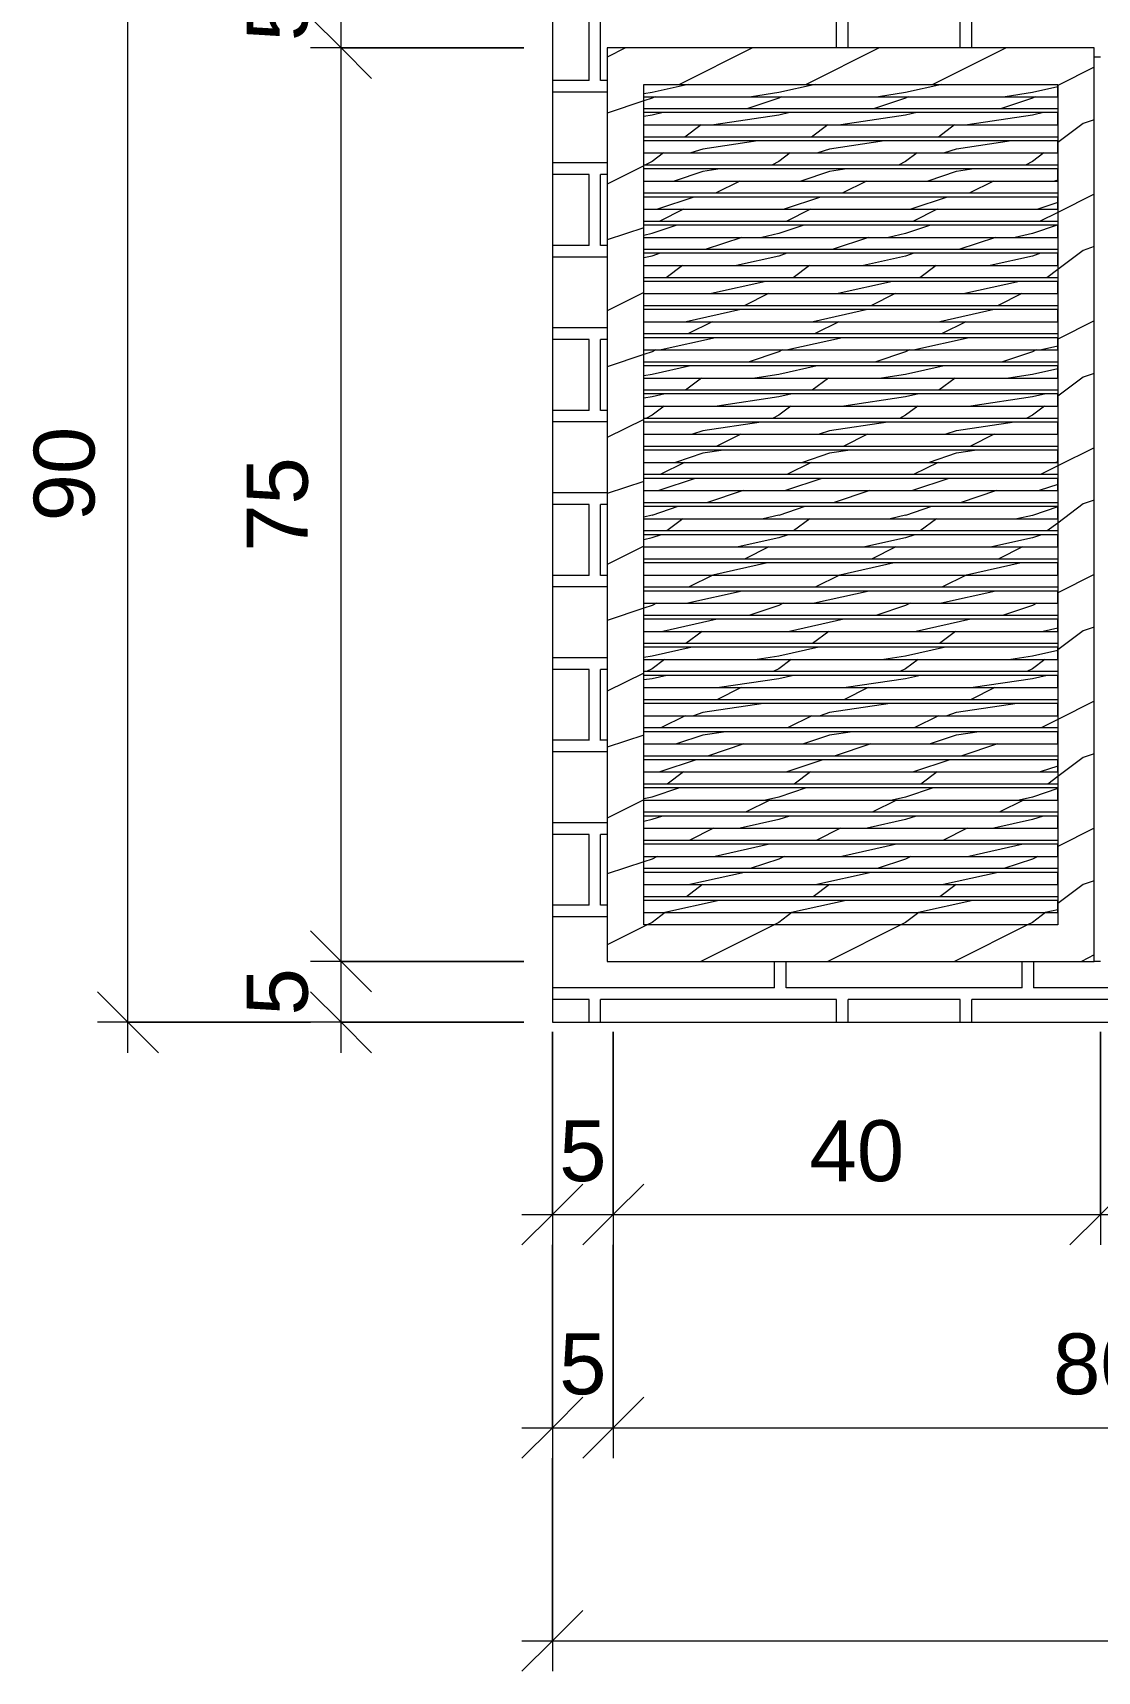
# Model space of a CAD drawing. Header units: millimetres. Extents: x 13463 to 25661, y -8446 to 5210.
# Drawn here: x 13463 to 14337, y -373 to 972 of the extents above; entities that cross this region are included whole.
import ezdxf

# ---------------------------------------------------------------- set-up
doc = ezdxf.new("R2010")
doc.units = ezdxf.units.MM
for name, color, linetype, lineweight in [('A-ANNO-DIMS', 211, 'Continuous', 9), ('A-ANNO-DIMS-25', 211, 'Continuous', 9), ('A-GENM', 13, 'Continuous', 9)]:
    doc.layers.add(name, color=color, linetype=linetype, lineweight=lineweight)
doc.styles.add('@Arial Unicode MS', font='ARIALUNI.TTF', dxfattribs={"height": 50})
doc.dimstyles.new('CRT_-__Metros_-_Linha_de_chamada_3_5_mm', dxfattribs={"dimscale": 304.8, "dimtxt": 50.292243, "dimasz": 0.164042, "dimexe": 0.082021, "dimexo": 0.0625, "dimgap": 0.04101, "dimtad": 1, "dimdec": 0, "dimlfac": 0.1, "dimdsep": 46, "dimtxsty": '@Arial Unicode MS', "dimblk1": 'OBLIQUE', "dimblk2": 'OBLIQUE', "dimsah": 1, "dimcen": 0.09, "dimdle": 0.082021, "dimazin": 0, "dimtfac": 1, "dimtdec": 4, "dimtix": 1, "dimtmove": 0, "dimatfit": 3, "dimfxl": 0.492126, "dimfxlon": 1, "dimtvp": 1, "dimtolj": 1, "dimtzin": 0, "dimarcsym": 2})
doc.dimstyles.new('CRT_-__Metros_-_Linha_de_chamada_3_5_mm_1', dxfattribs={"dimscale": 304.8, "dimtxt": 50.292243, "dimasz": 0.164042, "dimexe": 0.082021, "dimexo": 0.0625, "dimgap": 0.04101, "dimtad": 1, "dimlfac": 0.001, "dimrnd": 0.01, "dimzin": 0, "dimdsep": 46, "dimtxsty": '@Arial Unicode MS', "dimblk1": 'OBLIQUE', "dimblk2": 'OBLIQUE', "dimsah": 1, "dimcen": 0.09, "dimdle": 0.082021, "dimazin": 0, "dimtfac": 1, "dimtdec": 4, "dimtix": 1, "dimtmove": 0, "dimatfit": 3, "dimfxl": 0.492126, "dimfxlon": 1, "dimtvp": 1, "dimtolj": 1, "dimtzin": 0, "dimarcsym": 2})
pattern_1 = [(216.87, (13388.3, -247.58), (312.37463, 208.25056), [52.063, -468.563]), (206.565, (13450.776, -278.82), (-104.1248, -104.1246), [116.415, -116.415]), (198.435, (13450.776, -330.88), (-208.25044, -104.12513), [65.855, -263.418])]

# ---------------------------------------------------------------- blocks, each defined once
blk = doc.blocks.new('CRT_MGN_COZ_Fogão a lenha completo - CRT_MGN_COZ_Fogão a lenha completo-5005769-VISTA FRONTAL BANCADA CHURRASQUEIRA')
at = {"layer": 'A-GENM'}
h = blk.add_hatch(dxfattribs=at)
h.set_pattern_fill('FP_64', color=256, style=0, pattern_type=2)
h.set_pattern_definition([(180, (15189.65, 594.52), (-3e-14, 270.937), [193.675, -9.525]), (180, (15189.65, 652.73), (3e-14, 270.937), [193.675, -9.525]), (90, (15189.65, 594.52), (203.2, -1e-14), [58.21, -212.728]), (90, (14995.98, 594.52), (203.2, -1e-14), [58.21, -212.728]), (180, (15037.25, 662.26), (3e-14, 270.937), [193.675, -9.525, 92.075, -9.525]), (180, (15037.25, 720.47), (3e-14, 270.937), [193.675, -9.525, 92.075, -9.525]), (90, (15037.25, 662.26), (304.8, -2e-14), [58.21, -212.73]), (90, (14843.58, 662.26), (304.8, -2e-14), [58.21, -212.73]), (90, (14834.05, 662.26), (304.8, -2e-14), [58.21, -212.73]), (90, (14741.98, 662.26), (304.8, -2e-14), [58.21, -212.728]), (180, (15088.05, 730), (3e-14, 270.937), [193.675, -9.525]), (180, (15088.05, 788.2), (3e-14, 270.937), [193.675, -9.525]), (90, (15088.05, 730), (203.2, -1e-14), [58.21, -212.728]), (90, (14894.38, 730), (203.2, -1e-14), [58.21, -212.728]), (180, (15037.25, 797.73), (-3e-14, 270.937), [193.675, -9.525, 92.075, -9.525]), (180, (15037.25, 855.94), (3e-14, 270.937), [193.675, -9.525, 92.075, -9.525]), (90, (15037.25, 797.73), (304.8, -2e-14), [58.21, -212.73]), (90, (14843.58, 797.73), (304.8, -2e-14), [58.21, -212.73]), (90, (14834.05, 797.73), (304.8, -2e-14), [58.21, -212.73]), (90, (14741.98, 797.73), (304.8, -2e-14), [58.21, -212.728])])
h.paths.add_polyline_path([(16489.7, 160), (16489.7, 1010), (13889.7, 1010), (13889.7, 160), (15835.8, 160)])
h.paths.add_polyline_path([(13939.7, 210), (13934.7, 210), (13934.7, 960), (14334.7, 960), (14334.7, 952.7), (14339.7, 952.7), (14339.7, 960), (14739.7, 960), (14739.7, 210), (13964.7, 210)])
h.paths.add_polyline_path([(15189.7, 210), (14784.7, 210), (14784.7, 960), (15184.7, 960), (15184.7, 952.7), (15189.7, 952.7), (15189.7, 960), (15589.7, 960), (15589.7, 210), (15219.7, 210)])
h.paths.add_polyline_path([(15664.7, 210), (15634.7, 210), (15634.7, 960), (16034.7, 960), (16034.7, 952.7), (16039.7, 952.7), (16039.7, 960), (16439.7, 960), (16439.7, 210), (15835.8, 210)])
h = blk.add_hatch(dxfattribs=at)
h.set_pattern_fill('FP_2', color=256, style=0, pattern_type=2)
h.set_pattern_definition(pattern_1)
h.paths.add_polyline_path([(14334.7, 210), (14334.7, 960), (13934.7, 960), (13934.7, 210)])
h.paths.add_polyline_path([(14162.4, 240), (13964.7, 240), (13964.7, 930), (14304.7, 930), (14304.7, 240)])
h = blk.add_hatch(dxfattribs=at)
h.set_pattern_fill('FP_30', color=256, style=0, pattern_type=2)
h.set_pattern_definition([(198.542, (13388.301, 122.267), (312.37499, 93.1326), [43.93, -395.373]), (192.604, (13450.776, 108.297), (-104.12515, -46.56545), [106.696, -106.696]), (188.479, (13450.776, 85.014), (-208.25005, -46.5668), [63.165, -252.661])])
h.paths.add_polyline_path([(14304.7, 920), (14304.7, 930), (13964.7, 930), (13964.7, 920), (14294.7, 920)])
h = blk.add_hatch(dxfattribs=at)
h.set_pattern_fill('FP_2', color=256, style=0, pattern_type=2)
h.set_pattern_definition(pattern_1)
h.paths.add_polyline_path([(14304.7, 910), (14304.7, 920), (13964.7, 920), (13964.7, 910), (14162.4, 910)])
h = blk.add_hatch(dxfattribs=at)
h.set_pattern_fill('FP_1', color=256, style=0, pattern_type=2)
h.set_pattern_definition([(198.542, (13388.301, 103.784), (312.37499, 93.1326), [43.93, -395.373]), (192.604, (13450.776, 89.814), (-104.12515, -46.56545), [106.696, -106.696]), (188.479, (13450.776, 66.531), (-208.25005, -46.5668), [63.165, -252.661])])
h.paths.add_polyline_path([(14162.4, 896.9), (14304.7, 896.9), (14304.7, 906.9), (13964.7, 906.9), (13964.7, 896.9), (13997.8, 896.9)])
h = blk.add_hatch(dxfattribs=at)
h.set_pattern_fill('FP_2', color=256, style=0, pattern_type=2)
h.set_pattern_definition(pattern_1)
h.paths.add_polyline_path([(14304.7, 886.9), (14304.7, 896.9), (13964.7, 896.9), (13964.7, 886.9), (14162.4, 886.9)])
h = blk.add_hatch(dxfattribs=at)
h.set_pattern_fill('FP_3', color=256, style=0, pattern_type=2)
h.set_pattern_definition([(198.542, (13388.301, 85.301), (312.37499, 93.1326), [43.93, -395.373]), (192.604, (13450.776, 71.33), (-104.12515, -46.56545), [106.696, -106.696]), (188.479, (13450.776, 48.048), (-208.25005, -46.5668), [63.165, -252.661])])
h.paths.add_polyline_path([(14162.4, 873.8), (14304.7, 873.8), (14304.7, 883.8), (13964.7, 883.8), (13964.7, 873.8), (14020.9, 873.8)])
h = blk.add_hatch(dxfattribs=at)
h.set_pattern_fill('FP_2', color=256, style=0, pattern_type=2)
h.set_pattern_definition(pattern_1)
h.paths.add_polyline_path([(14304.7, 863.8), (14304.7, 873.8), (13964.7, 873.8), (13964.7, 863.8), (14162.4, 863.8)])
h = blk.add_hatch(dxfattribs=at)
h.set_pattern_fill('FP_4', color=256, style=0, pattern_type=2)
h.set_pattern_definition([(198.542, (13388.301, 66.818), (312.37499, 93.1326), [43.93, -395.373]), (192.604, (13450.776, 52.848), (-104.12515, -46.56545), [106.696, -106.696]), (188.479, (13450.776, 29.565), (-208.25005, -46.5668), [63.165, -252.661])])
h.paths.add_polyline_path([(14162.4, 850.7), (14304.7, 850.7), (14304.7, 860.7), (13964.7, 860.7), (13964.7, 850.7), (14044, 850.7)])
h = blk.add_hatch(dxfattribs=at)
h.set_pattern_fill('FP_2', color=256, style=0, pattern_type=2)
h.set_pattern_definition(pattern_1)
h.paths.add_polyline_path([(14304.7, 840.7), (14304.7, 850.7), (13964.7, 850.7), (13964.7, 840.7), (14162.4, 840.7)])
h = blk.add_hatch(dxfattribs=at)
h.set_pattern_fill('FP_5', color=256, style=0, pattern_type=2)
h.set_pattern_definition([(198.542, (13388.301, 48.336), (312.37499, 93.1326), [43.93, -395.373]), (192.604, (13450.776, 34.366), (-104.12515, -46.56545), [106.696, -106.696]), (188.479, (13450.776, 11.083), (-208.25005, -46.5668), [63.165, -252.661])])
h.paths.add_polyline_path([(14162.4, 827.6), (14304.7, 827.6), (14304.7, 837.6), (13964.7, 837.6), (13964.7, 827.6), (14067.1, 827.6)])
h = blk.add_hatch(dxfattribs=at)
h.set_pattern_fill('FP_2', color=256, style=0, pattern_type=2)
h.set_pattern_definition(pattern_1)
h.paths.add_polyline_path([(14304.7, 817.6), (14304.7, 827.6), (13964.7, 827.6), (13964.7, 817.6), (14162.4, 817.6)])
h = blk.add_hatch(dxfattribs=at)
h.set_pattern_fill('FP_6', color=256, style=0, pattern_type=2)
h.set_pattern_definition([(198.542, (13388.301, 29.853), (312.37499, 93.1326), [43.93, -395.373]), (192.604, (13450.776, 15.883), (-104.12515, -46.56545), [106.696, -106.696]), (188.479, (13450.776, -7.4), (-208.25005, -46.5668), [63.165, -252.661])])
h.paths.add_polyline_path([(14162.4, 804.5), (14304.7, 804.5), (14304.7, 814.5), (13964.7, 814.5), (13964.7, 804.5), (14090.2, 804.5)])
h = blk.add_hatch(dxfattribs=at)
h.set_pattern_fill('FP_2', color=256, style=0, pattern_type=2)
h.set_pattern_definition(pattern_1)
h.paths.add_polyline_path([(14304.7, 794.5), (14304.7, 804.5), (13964.7, 804.5), (13964.7, 794.5), (14162.4, 794.5)])
h = blk.add_hatch(dxfattribs=at)
h.set_pattern_fill('FP_7', color=256, style=0, pattern_type=2)
h.set_pattern_definition([(198.542, (13388.301, 11.37), (312.37499, 93.1326), [43.93, -395.373]), (192.604, (13450.776, -2.6), (-104.12515, -46.56545), [106.696, -106.696]), (188.479, (13450.776, -25.883), (-208.25005, -46.5668), [63.165, -252.661])])
h.paths.add_polyline_path([(14113.3, 781.4), (14304.7, 781.4), (14304.7, 791.4), (13964.7, 791.4), (13964.7, 781.4)])
h = blk.add_hatch(dxfattribs=at)
h.set_pattern_fill('FP_2', color=256, style=0, pattern_type=2)
h.set_pattern_definition(pattern_1)
h.paths.add_polyline_path([(14304.7, 771.4), (14304.7, 781.4), (13964.7, 781.4), (13964.7, 771.4), (14162.4, 771.4)])
h = blk.add_hatch(dxfattribs=at)
h.set_pattern_fill('FP_8', color=256, style=0, pattern_type=2)
h.set_pattern_definition([(198.542, (13388.301, -7.113), (312.37499, 93.1326), [43.93, -395.373]), (192.604, (13450.776, -21.083), (-104.12515, -46.56545), [106.696, -106.696]), (188.479, (13450.776, -44.366), (-208.25005, -46.5668), [63.165, -252.661])])
h.paths.add_polyline_path([(14304.7, 758.3), (14304.7, 768.3), (13964.7, 768.3), (13964.7, 758.3), (14162.4, 758.3)])
h = blk.add_hatch(dxfattribs=at)
h.set_pattern_fill('FP_2', color=256, style=0, pattern_type=2)
h.set_pattern_definition(pattern_1)
h.paths.add_polyline_path([(14304.7, 748.3), (14304.7, 758.3), (13964.7, 758.3), (13964.7, 748.3), (14162.4, 748.3)])
h = blk.add_hatch(dxfattribs=at)
h.set_pattern_fill('FP_9', color=256, style=0, pattern_type=2)
h.set_pattern_definition([(198.542, (13388.301, -25.595), (312.37499, 93.1326), [43.93, -395.373]), (192.604, (13450.776, -39.565), (-104.12515, -46.56545), [106.696, -106.696]), (188.479, (13450.776, -62.848), (-208.25005, -46.5668), [63.165, -252.661])])
h.paths.add_polyline_path([(14304.7, 735.2), (14304.7, 745.2), (13964.7, 745.2), (13964.7, 735.2), (14162.4, 735.2)])
h = blk.add_hatch(dxfattribs=at)
h.set_pattern_fill('FP_2', color=256, style=0, pattern_type=2)
h.set_pattern_definition(pattern_1)
h.paths.add_polyline_path([(14304.7, 725.2), (14304.7, 735.2), (13964.7, 735.2), (13964.7, 725.2), (14162.4, 725.2)])
h = blk.add_hatch(dxfattribs=at)
h.set_pattern_fill('FP_10', color=256, style=0, pattern_type=2)
h.set_pattern_definition([(198.542, (13388.301, -44.078), (312.37499, 93.1326), [43.93, -395.373]), (192.604, (13450.776, -58.048), (-104.12515, -46.56545), [106.696, -106.696]), (188.479, (13450.776, -81.331), (-208.25005, -46.5668), [63.165, -252.661])])
h.paths.add_polyline_path([(14304.7, 712.1), (14304.7, 722.1), (13964.7, 722.1), (13964.7, 712.1), (14162.4, 712.1)])
h = blk.add_hatch(dxfattribs=at)
h.set_pattern_fill('FP_2', color=256, style=0, pattern_type=2)
h.set_pattern_definition(pattern_1)
h.paths.add_polyline_path([(14304.7, 702.1), (14304.7, 712.1), (13964.7, 712.1), (13964.7, 702.1), (14162.4, 702.1)])
h = blk.add_hatch(dxfattribs=at)
h.set_pattern_fill('FP_11', color=256, style=0, pattern_type=2)
h.set_pattern_definition([(198.542, (13388.301, -62.561), (312.37499, 93.1326), [43.93, -395.373]), (192.604, (13450.776, -76.53), (-104.12515, -46.56545), [106.696, -106.696]), (188.479, (13450.776, -99.814), (-208.25005, -46.5668), [63.165, -252.661])])
h.paths.add_polyline_path([(14304.7, 689), (14304.7, 699), (13964.7, 699), (13964.7, 689), (14162.4, 689)])
h = blk.add_hatch(dxfattribs=at)
h.set_pattern_fill('FP_2', color=256, style=0, pattern_type=2)
h.set_pattern_definition(pattern_1)
h.paths.add_polyline_path([(14304.7, 679), (14304.7, 689), (13964.7, 689), (13964.7, 679), (14162.4, 679)])
h = blk.add_hatch(dxfattribs=at)
h.set_pattern_fill('FP_12', color=256, style=0, pattern_type=2)
h.set_pattern_definition([(198.542, (13388.301, -81.044), (312.37499, 93.1326), [43.93, -395.373]), (192.604, (13450.776, -95.014), (-104.12515, -46.56545), [106.696, -106.696]), (188.479, (13450.776, -118.297), (-208.25005, -46.5668), [63.165, -252.661])])
h.paths.add_polyline_path([(14304.7, 665.9), (14304.7, 675.9), (13964.7, 675.9), (13964.7, 665.9), (14162.4, 665.9)])
h = blk.add_hatch(dxfattribs=at)
h.set_pattern_fill('FP_2', color=256, style=0, pattern_type=2)
h.set_pattern_definition(pattern_1)
h.paths.add_polyline_path([(14304.7, 655.9), (14304.7, 665.9), (13964.7, 665.9), (13964.7, 655.9), (14162.4, 655.9)])
h = blk.add_hatch(dxfattribs=at)
h.set_pattern_fill('FP_13', color=256, style=0, pattern_type=2)
h.set_pattern_definition([(198.542, (13388.301, -99.527), (312.37499, 93.1326), [43.93, -395.373]), (192.604, (13450.776, -113.496), (-104.12515, -46.56545), [106.696, -106.696]), (188.479, (13450.776, -136.779), (-208.25005, -46.5668), [63.165, -252.661])])
h.paths.add_polyline_path([(14304.7, 642.8), (14304.7, 652.8), (13964.7, 652.8), (13964.7, 642.8), (14162.4, 642.8)])
h = blk.add_hatch(dxfattribs=at)
h.set_pattern_fill('FP_2', color=256, style=0, pattern_type=2)
h.set_pattern_definition(pattern_1)
h.paths.add_polyline_path([(14304.7, 632.8), (14304.7, 642.8), (13964.7, 642.8), (13964.7, 632.8), (14162.4, 632.8)])
h = blk.add_hatch(dxfattribs=at)
h.set_pattern_fill('FP_14', color=256, style=0, pattern_type=2)
h.set_pattern_definition([(198.542, (13388.301, -118.009), (312.37499, 93.1326), [43.93, -395.373]), (192.604, (13450.776, -131.98), (-104.12515, -46.56545), [106.696, -106.696]), (188.479, (13450.776, -155.262), (-208.25005, -46.5668), [63.165, -252.661])])
h.paths.add_polyline_path([(14304.7, 619.7), (14304.7, 629.7), (13964.7, 629.7), (13964.7, 619.7), (14162.4, 619.7)])
h = blk.add_hatch(dxfattribs=at)
h.set_pattern_fill('FP_2', color=256, style=0, pattern_type=2)
h.set_pattern_definition(pattern_1)
h.paths.add_polyline_path([(14304.7, 609.7), (14304.7, 619.7), (13964.7, 619.7), (13964.7, 609.7), (14162.4, 609.7)])
h = blk.add_hatch(dxfattribs=at)
h.set_pattern_fill('FP_15', color=256, style=0, pattern_type=2)
h.set_pattern_definition([(198.542, (13388.301, -136.492), (312.37499, 93.1326), [43.93, -395.373]), (192.604, (13450.776, -150.462), (-104.12515, -46.56545), [106.696, -106.696]), (188.479, (13450.776, -173.745), (-208.25005, -46.5668), [63.165, -252.661])])
h.paths.add_polyline_path([(14304.7, 596.6), (14304.7, 606.6), (13964.7, 606.6), (13964.7, 596.6), (14162.4, 596.6)])
h = blk.add_hatch(dxfattribs=at)
h.set_pattern_fill('FP_2', color=256, style=0, pattern_type=2)
h.set_pattern_definition(pattern_1)
h.paths.add_polyline_path([(14304.7, 586.6), (14304.7, 596.6), (13964.7, 596.6), (13964.7, 586.6), (14162.4, 586.6)])
h = blk.add_hatch(dxfattribs=at)
h.set_pattern_fill('FP_16', color=256, style=0, pattern_type=2)
h.set_pattern_definition([(198.542, (13388.301, -154.975), (312.37499, 93.1326), [43.93, -395.373]), (192.604, (13450.776, -168.945), (-104.12515, -46.56545), [106.696, -106.696]), (188.479, (13450.776, -192.228), (-208.25005, -46.5668), [63.165, -252.661])])
h.paths.add_polyline_path([(14304.7, 573.4), (14304.7, 583.4), (13964.7, 583.4), (13964.7, 573.4), (14162.4, 573.4)])
h = blk.add_hatch(dxfattribs=at)
h.set_pattern_fill('FP_2', color=256, style=0, pattern_type=2)
h.set_pattern_definition(pattern_1)
h.paths.add_polyline_path([(14304.7, 563.4), (14304.7, 573.4), (13964.7, 573.4), (13964.7, 563.4), (14162.4, 563.4)])
h = blk.add_hatch(dxfattribs=at)
h.set_pattern_fill('FP_17', color=256, style=0, pattern_type=2)
h.set_pattern_definition([(198.542, (13388.301, -173.458), (312.37499, 93.1326), [43.93, -395.373]), (192.604, (13450.776, -187.427), (-104.12515, -46.56545), [106.696, -106.696]), (188.479, (13450.776, -210.71), (-208.25005, -46.5668), [63.165, -252.661])])
h.paths.add_polyline_path([(14304.7, 550.3), (14304.7, 560.3), (13964.7, 560.3), (13964.7, 550.3), (14162.4, 550.3)])
h = blk.add_hatch(dxfattribs=at)
h.set_pattern_fill('FP_2', color=256, style=0, pattern_type=2)
h.set_pattern_definition(pattern_1)
h.paths.add_polyline_path([(14304.7, 540.3), (14304.7, 550.3), (13964.7, 550.3), (13964.7, 540.3), (14162.4, 540.3)])
h = blk.add_hatch(dxfattribs=at)
h.set_pattern_fill('FP_18', color=256, style=0, pattern_type=2)
h.set_pattern_definition([(198.542, (13388.301, -191.94), (312.37499, 93.1326), [43.93, -395.373]), (192.604, (13450.776, -205.91), (-104.12515, -46.56545), [106.696, -106.696]), (188.479, (13450.776, -229.193), (-208.25005, -46.5668), [63.165, -252.661])])
h.paths.add_polyline_path([(14304.7, 527.2), (14304.7, 537.2), (13964.7, 537.2), (13964.7, 527.2), (14162.4, 527.2)])
h = blk.add_hatch(dxfattribs=at)
h.set_pattern_fill('FP_2', color=256, style=0, pattern_type=2)
h.set_pattern_definition(pattern_1)
h.paths.add_polyline_path([(14304.7, 517.2), (14304.7, 527.2), (13964.7, 527.2), (13964.7, 517.2), (14162.4, 517.2)])
h = blk.add_hatch(dxfattribs=at)
h.set_pattern_fill('FP_19', color=256, style=0, pattern_type=2)
h.set_pattern_definition([(198.542, (13388.301, -210.423), (312.37499, 93.1326), [43.93, -395.373]), (192.604, (13450.776, -224.393), (-104.12515, -46.56545), [106.696, -106.696]), (188.479, (13450.776, -247.676), (-208.25005, -46.5668), [63.165, -252.661])])
h.paths.add_polyline_path([(14304.7, 504.1), (14304.7, 514.1), (13964.7, 514.1), (13964.7, 504.1), (14162.4, 504.1)])
h = blk.add_hatch(dxfattribs=at)
h.set_pattern_fill('FP_2', color=256, style=0, pattern_type=2)
h.set_pattern_definition(pattern_1)
h.paths.add_polyline_path([(14304.7, 494.1), (14304.7, 504.1), (13964.7, 504.1), (13964.7, 494.1), (14162.4, 494.1)])
h = blk.add_hatch(dxfattribs=at)
h.set_pattern_fill('FP_20', color=256, style=0, pattern_type=2)
h.set_pattern_definition([(198.542, (13388.301, -228.906), (312.37499, 93.1326), [43.93, -395.373]), (192.604, (13450.776, -242.876), (-104.12515, -46.56545), [106.696, -106.696]), (188.479, (13450.776, -266.159), (-208.25005, -46.5668), [63.165, -252.661])])
h.paths.add_polyline_path([(14304.7, 481), (14304.7, 491), (13964.7, 491), (13964.7, 481), (14162.4, 481)])
h = blk.add_hatch(dxfattribs=at)
h.set_pattern_fill('FP_2', color=256, style=0, pattern_type=2)
h.set_pattern_definition(pattern_1)
h.paths.add_polyline_path([(14162.4, 471), (14304.7, 471), (14304.7, 481), (13964.7, 481), (13964.7, 471)])
h = blk.add_hatch(dxfattribs=at)
h.set_pattern_fill('FP_21', color=256, style=0, pattern_type=2)
h.set_pattern_definition([(198.542, (13388.301, -247.389), (312.37499, 93.1326), [43.93, -395.373]), (192.604, (13450.776, -261.358), (-104.12515, -46.56545), [106.696, -106.696]), (188.479, (13450.776, -284.641), (-208.25005, -46.5668), [63.165, -252.661])])
h.paths.add_polyline_path([(14304.7, 457.9), (14304.7, 467.9), (13964.7, 467.9), (13964.7, 457.9), (14162.4, 457.9)])
h = blk.add_hatch(dxfattribs=at)
h.set_pattern_fill('FP_2', color=256, style=0, pattern_type=2)
h.set_pattern_definition(pattern_1)
h.paths.add_polyline_path([(14304.7, 447.9), (14304.7, 457.9), (13964.7, 457.9), (13964.7, 447.9), (14162.4, 447.9)])
h = blk.add_hatch(dxfattribs=at)
h.set_pattern_fill('FP_22', color=256, style=0, pattern_type=2)
h.set_pattern_definition([(198.542, (13388.301, -265.871), (312.37499, 93.1326), [43.93, -395.373]), (192.604, (13450.776, -279.84), (-104.12515, -46.56545), [106.696, -106.696]), (188.479, (13450.776, -303.124), (-208.25005, -46.5668), [63.165, -252.661])])
h.paths.add_polyline_path([(14304.7, 434.8), (14304.7, 444.8), (13964.7, 444.8), (13964.7, 434.8), (14162.4, 434.8)])
h = blk.add_hatch(dxfattribs=at)
h.set_pattern_fill('FP_2', color=256, style=0, pattern_type=2)
h.set_pattern_definition(pattern_1)
h.paths.add_polyline_path([(14304.7, 424.8), (14304.7, 434.8), (13964.7, 434.8), (13964.7, 424.8), (14162.4, 424.8)])
h = blk.add_hatch(dxfattribs=at)
h.set_pattern_fill('FP_23', color=256, style=0, pattern_type=2)
h.set_pattern_definition([(198.542, (13388.301, -284.354), (312.37499, 93.1326), [43.93, -395.373]), (192.604, (13450.776, -298.324), (-104.12515, -46.56545), [106.696, -106.696]), (188.479, (13450.776, -321.607), (-208.25005, -46.5668), [63.165, -252.661])])
h.paths.add_polyline_path([(14304.7, 411.7), (14304.7, 421.7), (13964.7, 421.7), (13964.7, 411.7), (14162.4, 411.7)])
h = blk.add_hatch(dxfattribs=at)
h.set_pattern_fill('FP_2', color=256, style=0, pattern_type=2)
h.set_pattern_definition(pattern_1)
h.paths.add_polyline_path([(14304.7, 401.7), (14304.7, 411.7), (13964.7, 411.7), (13964.7, 401.7), (14162.4, 401.7)])
h = blk.add_hatch(dxfattribs=at)
h.set_pattern_fill('FP_24', color=256, style=0, pattern_type=2)
h.set_pattern_definition([(198.542, (13388.301, -302.837), (312.37499, 93.1326), [43.93, -395.373]), (192.604, (13450.776, -316.807), (-104.12515, -46.56545), [106.696, -106.696]), (188.479, (13450.776, -340.09), (-208.25005, -46.5668), [63.165, -252.661])])
h.paths.add_polyline_path([(14304.7, 388.6), (14304.7, 398.6), (13964.7, 398.6), (13964.7, 388.6), (14162.4, 388.6)])
h = blk.add_hatch(dxfattribs=at)
h.set_pattern_fill('FP_2', color=256, style=0, pattern_type=2)
h.set_pattern_definition(pattern_1)
h.paths.add_polyline_path([(14304.7, 378.6), (14304.7, 388.6), (13964.7, 388.6), (13964.7, 378.6), (14162.4, 378.6)])
h = blk.add_hatch(dxfattribs=at)
h.set_pattern_fill('FP_25', color=256, style=0, pattern_type=2)
h.set_pattern_definition([(198.542, (13388.301, -321.32), (312.37499, 93.1326), [43.93, -395.373]), (192.604, (13450.776, -335.29), (-104.12515, -46.56545), [106.696, -106.696]), (188.479, (13450.776, -358.573), (-208.25005, -46.5668), [63.165, -252.661])])
h.paths.add_polyline_path([(14162.4, 365.5), (14304.7, 365.5), (14304.7, 375.5), (13964.7, 375.5), (13964.7, 365.5), (14090.2, 365.5)])
h = blk.add_hatch(dxfattribs=at)
h.set_pattern_fill('FP_2', color=256, style=0, pattern_type=2)
h.set_pattern_definition(pattern_1)
h.paths.add_polyline_path([(14304.7, 355.5), (14304.7, 365.5), (13964.7, 365.5), (13964.7, 355.5), (14162.4, 355.5)])
h = blk.add_hatch(dxfattribs=at)
h.set_pattern_fill('FP_26', color=256, style=0, pattern_type=2)
h.set_pattern_definition([(198.542, (13388.301, -339.802), (312.37499, 93.1326), [43.93, -395.373]), (192.604, (13450.776, -353.772), (-104.12515, -46.56545), [106.696, -106.696]), (188.479, (13450.776, -377.055), (-208.25005, -46.5668), [63.165, -252.661])])
h.paths.add_polyline_path([(14162.4, 342.4), (14304.7, 342.4), (14304.7, 352.4), (13964.7, 352.4), (13964.7, 342.4), (14067.1, 342.4)])
h = blk.add_hatch(dxfattribs=at)
h.set_pattern_fill('FP_2', color=256, style=0, pattern_type=2)
h.set_pattern_definition(pattern_1)
h.paths.add_polyline_path([(14304.7, 332.4), (14304.7, 342.4), (13964.7, 342.4), (13964.7, 332.4), (14162.4, 332.4)])
h = blk.add_hatch(dxfattribs=at)
h.set_pattern_fill('FP_27', color=256, style=0, pattern_type=2)
h.set_pattern_definition([(198.542, (13388.301, -358.285), (312.37499, 93.1326), [43.93, -395.373]), (192.604, (13450.776, -372.255), (-104.12515, -46.56545), [106.696, -106.696]), (188.479, (13450.776, -395.538), (-208.25005, -46.5668), [63.165, -252.661])])
h.paths.add_polyline_path([(14162.4, 319.3), (14304.7, 319.3), (14304.7, 329.3), (13964.7, 329.3), (13964.7, 319.3), (14044, 319.3)])
h = blk.add_hatch(dxfattribs=at)
h.set_pattern_fill('FP_2', color=256, style=0, pattern_type=2)
h.set_pattern_definition(pattern_1)
h.paths.add_polyline_path([(14304.7, 309.3), (14304.7, 319.3), (13964.7, 319.3), (13964.7, 309.3), (14162.4, 309.3)])
h = blk.add_hatch(dxfattribs=at)
h.set_pattern_fill('FP_28', color=256, style=0, pattern_type=2)
h.set_pattern_definition([(198.542, (13388.301, -376.768), (312.37499, 93.1326), [43.93, -395.373]), (192.604, (13450.776, -390.738), (-104.12515, -46.56545), [106.696, -106.696]), (188.479, (13450.776, -414.021), (-208.25005, -46.5668), [63.165, -252.661])])
h.paths.add_polyline_path([(14162.4, 296.2), (14304.7, 296.2), (14304.7, 306.2), (13964.7, 306.2), (13964.7, 296.2), (14020.9, 296.2)])
h = blk.add_hatch(dxfattribs=at)
h.set_pattern_fill('FP_2', color=256, style=0, pattern_type=2)
h.set_pattern_definition(pattern_1)
h.paths.add_polyline_path([(14304.7, 286.2), (14304.7, 296.2), (13964.7, 296.2), (13964.7, 286.2), (14162.4, 286.2)])
h = blk.add_hatch(dxfattribs=at)
h.set_pattern_fill('FP_29', color=256, style=0, pattern_type=2)
h.set_pattern_definition([(198.542, (13388.301, -395.251), (312.37499, 93.1326), [43.93, -395.373]), (192.604, (13450.776, -409.22), (-104.12515, -46.56545), [106.696, -106.696]), (188.479, (13450.776, -432.504), (-208.25005, -46.5668), [63.165, -252.661])])
h.paths.add_polyline_path([(14162.4, 273.1), (14304.7, 273.1), (14304.7, 283.1), (13964.7, 283.1), (13964.7, 273.1), (13997.8, 273.1)])
h = blk.add_hatch(dxfattribs=at)
h.set_pattern_fill('FP_2', color=256, style=0, pattern_type=2)
h.set_pattern_definition(pattern_1)
h.paths.add_polyline_path([(14304.7, 263.1), (14304.7, 273.1), (13964.7, 273.1), (13964.7, 263.1), (14162.4, 263.1)])
h = blk.add_hatch(dxfattribs=at)
h.set_pattern_fill('FP_31', color=256, style=0, pattern_type=2)
h.set_pattern_definition([(198.542, (13388.301, -413.733), (312.37499, 93.1326), [43.93, -395.373]), (192.604, (13450.776, -427.703), (-104.12515, -46.56545), [106.696, -106.696]), (188.479, (13450.776, -450.986), (-208.25005, -46.5668), [63.165, -252.661])])
h.paths.add_polyline_path([(14162.4, 250), (14304.7, 250), (14304.7, 260), (13964.7, 260), (13964.7, 250), (13974.7, 250)])
h = blk.add_hatch(dxfattribs=at)
h.set_pattern_fill('FP_2', color=256, style=0, pattern_type=2)
h.set_pattern_definition(pattern_1)
h.paths.add_polyline_path([(14304.7, 240), (14304.7, 250), (13964.7, 250), (13964.7, 240), (14162.4, 240)])
for p, q in [((13889.7, 1010), (13889.7, 160)), ((13934.7, 960), (13934.7, 210)), ((14334.7, 960), (13934.7, 960)), ((14334.7, 210), (14334.7, 960)), ((14334.7, 952.7), (14339.7, 952.7)), ((13964.7, 240), (13964.7, 930)), ((13964.7, 930), (14304.7, 930)), ((14304.7, 920), (14304.7, 930)), ((14304.7, 930), (14304.7, 240)), ((13964.7, 910), (13964.7, 920)), ((13964.7, 920), (14304.7, 920)), ((14304.7, 920), (14304.7, 910)), ((14304.7, 910), (13964.7, 910)), ((14304.7, 906.9), (13964.7, 906.9)), ((14304.7, 896.9), (14304.7, 906.9)), ((13964.7, 886.9), (13964.7, 896.9)), ((13964.7, 896.9), (14304.7, 896.9)), ((14304.7, 896.9), (14304.7, 886.9)), ((14304.7, 886.9), (13964.7, 886.9)), ((14304.7, 883.8), (13964.7, 883.8)), ((14304.7, 873.8), (14304.7, 883.8)), ((13964.7, 863.8), (13964.7, 873.8)), ((13964.7, 873.8), (14304.7, 873.8)), ((14304.7, 863.8), (13964.7, 863.8)), ((14304.7, 873.8), (14304.7, 863.8)), ((14304.7, 860.7), (13964.7, 860.7)), ((13964.7, 840.7), (13964.7, 850.7)), ((13964.7, 850.7), (14304.7, 850.7)), ((14304.7, 850.7), (14304.7, 860.7)), ((14304.7, 850.7), (14304.7, 840.7)), ((14304.7, 840.7), (13964.7, 840.7)), ((14304.7, 837.6), (13964.7, 837.6)), ((14304.7, 827.6), (14304.7, 837.6)), ((13964.7, 817.6), (13964.7, 827.6)), ((13964.7, 827.6), (14304.7, 827.6)), ((14304.7, 827.6), (14304.7, 817.6)), ((14304.7, 817.6), (13964.7, 817.6)), ((14304.7, 814.5), (13964.7, 814.5)), ((14304.7, 804.5), (14304.7, 814.5)), ((13964.7, 794.5), (13964.7, 804.5)), ((13964.7, 804.5), (14304.7, 804.5)), ((14304.7, 794.5), (13964.7, 794.5)), ((14304.7, 804.5), (14304.7, 794.5)), ((14304.7, 791.4), (13964.7, 791.4)), ((13964.7, 771.4), (13964.7, 781.4)), ((13964.7, 781.4), (14304.7, 781.4)), ((14304.7, 781.4), (14304.7, 791.4)), ((14304.7, 781.4), (14304.7, 771.4)), ((14304.7, 771.4), (13964.7, 771.4)), ((14304.7, 768.3), (13964.7, 768.3)), ((14304.7, 758.3), (14304.7, 768.3)), ((13964.7, 748.3), (13964.7, 758.3)), ((13964.7, 758.3), (14304.7, 758.3)), ((14304.7, 758.3), (14304.7, 748.3)), ((14304.7, 748.3), (13964.7, 748.3)), ((14304.7, 745.2), (13964.7, 745.2)), ((14304.7, 735.2), (14304.7, 745.2)), ((13964.7, 725.2), (13964.7, 735.2)), ((13964.7, 735.2), (14304.7, 735.2)), ((14304.7, 735.2), (14304.7, 725.2)), ((14304.7, 725.2), (13964.7, 725.2)), ((14304.7, 722.1), (13964.7, 722.1)), ((14304.7, 712.1), (14304.7, 722.1)), ((13964.7, 702.1), (13964.7, 712.1)), ((13964.7, 712.1), (14304.7, 712.1)), ((14304.7, 702.1), (13964.7, 702.1)), ((14304.7, 712.1), (14304.7, 702.1)), ((14304.7, 699), (13964.7, 699)), ((13964.7, 679), (13964.7, 689)), ((13964.7, 689), (14304.7, 689)), ((14304.7, 689), (14304.7, 699)), ((14304.7, 689), (14304.7, 679)), ((14304.7, 679), (13964.7, 679)), ((14304.7, 675.9), (13964.7, 675.9)), ((14304.7, 665.9), (14304.7, 675.9)), ((13964.7, 655.9), (13964.7, 665.9)), ((13964.7, 665.9), (14304.7, 665.9)), ((14304.7, 665.9), (14304.7, 655.9)), ((14304.7, 655.9), (13964.7, 655.9)), ((14304.7, 652.8), (13964.7, 652.8)), ((14304.7, 642.8), (14304.7, 652.8)), ((13964.7, 632.8), (13964.7, 642.8)), ((13964.7, 642.8), (14304.7, 642.8)), ((14304.7, 632.8), (13964.7, 632.8)), ((14304.7, 642.8), (14304.7, 632.8)), ((14304.7, 629.7), (13964.7, 629.7)), ((13964.7, 609.7), (13964.7, 619.7)), ((13964.7, 619.7), (14304.7, 619.7)), ((14304.7, 619.7), (14304.7, 629.7)), ((14304.7, 619.7), (14304.7, 609.7)), ((14304.7, 609.7), (13964.7, 609.7)), ((14304.7, 606.6), (13964.7, 606.6)), ((14304.7, 596.6), (14304.7, 606.6)), ((13964.7, 586.6), (13964.7, 596.6)), ((13964.7, 596.6), (14304.7, 596.6)), ((14304.7, 596.6), (14304.7, 586.6)), ((14304.7, 586.6), (13964.7, 586.6)), ((14304.7, 583.4), (13964.7, 583.4)), ((14304.7, 573.4), (14304.7, 583.4)), ((13964.7, 563.4), (13964.7, 573.4)), ((13964.7, 573.4), (14304.7, 573.4)), ((14304.7, 573.4), (14304.7, 563.4)), ((14304.7, 563.4), (13964.7, 563.4)), ((14304.7, 560.3), (13964.7, 560.3)), ((14304.7, 550.3), (14304.7, 560.3)), ((13964.7, 540.3), (13964.7, 550.3)), ((13964.7, 550.3), (14304.7, 550.3)), ((14304.7, 540.3), (13964.7, 540.3)), ((14304.7, 550.3), (14304.7, 540.3)), ((14304.7, 537.2), (13964.7, 537.2)), ((13964.7, 517.2), (13964.7, 527.2)), ((13964.7, 527.2), (14304.7, 527.2)), ((14304.7, 527.2), (14304.7, 537.2)), ((14304.7, 527.2), (14304.7, 517.2)), ((14304.7, 517.2), (13964.7, 517.2)), ((14304.7, 514.1), (13964.7, 514.1)), ((14304.7, 504.1), (14304.7, 514.1)), ((13964.7, 494.1), (13964.7, 504.1)), ((13964.7, 504.1), (14304.7, 504.1)), ((14304.7, 504.1), (14304.7, 494.1)), ((14304.7, 494.1), (13964.7, 494.1)), ((14304.7, 491), (13964.7, 491)), ((14304.7, 481), (14304.7, 491)), ((13964.7, 471), (13964.7, 481)), ((13964.7, 481), (14304.7, 481)), ((14304.7, 471), (13964.7, 471)), ((14304.7, 481), (14304.7, 471)), ((14304.7, 467.9), (13964.7, 467.9)), ((13964.7, 447.9), (13964.7, 457.9)), ((13964.7, 457.9), (14304.7, 457.9)), ((14304.7, 457.9), (14304.7, 467.9)), ((14304.7, 457.9), (14304.7, 447.9)), ((14304.7, 447.9), (13964.7, 447.9)), ((14304.7, 444.8), (13964.7, 444.8)), ((14304.7, 434.8), (14304.7, 444.8)), ((13964.7, 424.8), (13964.7, 434.8)), ((13964.7, 434.8), (14304.7, 434.8)), ((14304.7, 434.8), (14304.7, 424.8)), ((14304.7, 424.8), (13964.7, 424.8)), ((14304.7, 421.7), (13964.7, 421.7)), ((14304.7, 411.7), (14304.7, 421.7)), ((13964.7, 401.7), (13964.7, 411.7)), ((13964.7, 411.7), (14304.7, 411.7)), ((14304.7, 411.7), (14304.7, 401.7)), ((14304.7, 401.7), (13964.7, 401.7)), ((14304.7, 398.6), (13964.7, 398.6)), ((14304.7, 388.6), (14304.7, 398.6)), ((13964.7, 378.6), (13964.7, 388.6)), ((13964.7, 388.6), (14304.7, 388.6)), ((14304.7, 378.6), (13964.7, 378.6)), ((14304.7, 388.6), (14304.7, 378.6)), ((14304.7, 375.5), (13964.7, 375.5)), ((13964.7, 355.5), (13964.7, 365.5)), ((13964.7, 365.5), (14304.7, 365.5)), ((14304.7, 365.5), (14304.7, 375.5)), ((14304.7, 365.5), (14304.7, 355.5)), ((14304.7, 355.5), (13964.7, 355.5)), ((14304.7, 352.4), (13964.7, 352.4)), ((14304.7, 342.4), (14304.7, 352.4)), ((13964.7, 332.4), (13964.7, 342.4)), ((13964.7, 342.4), (14304.7, 342.4)), ((14304.7, 342.4), (14304.7, 332.4)), ((14304.7, 332.4), (13964.7, 332.4)), ((14304.7, 329.3), (13964.7, 329.3)), ((14304.7, 319.3), (14304.7, 329.3)), ((13964.7, 309.3), (13964.7, 319.3)), ((13964.7, 319.3), (14304.7, 319.3)), ((14304.7, 319.3), (14304.7, 309.3)), ((14304.7, 309.3), (13964.7, 309.3)), ((14304.7, 306.2), (13964.7, 306.2)), ((13964.7, 286.2), (13964.7, 296.2)), ((13964.7, 296.2), (14304.7, 296.2)), ((14304.7, 296.2), (14304.7, 306.2)), ((14304.7, 296.2), (14304.7, 286.2)), ((14304.7, 286.2), (13964.7, 286.2)), ((14304.7, 283.1), (13964.7, 283.1)), ((14304.7, 273.1), (14304.7, 283.1)), ((13964.7, 263.1), (13964.7, 273.1)), ((13964.7, 273.1), (14304.7, 273.1)), ((14304.7, 273.1), (14304.7, 263.1)), ((14304.7, 263.1), (13964.7, 263.1)), ((14304.7, 260), (13964.7, 260)), ((14304.7, 250), (14304.7, 260)), ((13964.7, 240), (13964.7, 250)), ((13964.7, 250), (14304.7, 250)), ((14304.7, 250), (14304.7, 240)), ((14304.7, 240), (13964.7, 240)), ((14304.7, 240), (13964.7, 240)), ((13934.7, 210), (14334.7, 210)), ((14339.7, 210), (14334.7, 210)), ((13889.7, 160), (16489.7, 160))]:
    blk.add_line(p, q, dxfattribs=at)
blk = doc.blocks.new('DIMBLOCK1-VISTA FRONTAL BANCADA CHURRASQUEIRA')
at = {"layer": 'A-ANNO-DIMS-25'}
for p, q in [((13889.7, 152.1), (13889.7, -22.9)), ((13889.7, 2.1), (13889.7, 152.1)), ((13939.7, 152.1), (13939.7, -22.9)), ((13939.7, 2.1), (13939.7, 152.1)), ((13864.7, 2.1), (13939.7, 2.1))]:
    blk.add_line(p, q, dxfattribs=at)
at = {"layer": 'A-ANNO-DIMS-25', "lineweight": 18}
for p, q in [((13889.7, 2.1), (13914.7, 27.1)), ((13939.7, 2.1), (13964.7, 27.1)), ((13889.7, 2.1), (13864.7, -22.9)), ((13939.7, 2.1), (13914.7, -22.9))]:
    blk.add_line(p, q, dxfattribs=at)
at = {"layer": 'A-ANNO-DIMS-25', "color": 0, "insert": (13895.3, 79.5), "char_height": 50, "width": 46.468, "attachment_point": 1, "line_spacing_factor": 1.117605, "style": '@Arial Unicode MS'}
blk.add_mtext('5', dxfattribs=at)
blk = doc.blocks.new('_Oblique')
at = {"color": 0, "linetype": 'ByBlock', "lineweight": -2}
blk.add_line((-0.5, -0.5), (0.5, 0.5), dxfattribs=at)
blk = doc.blocks.new('DIMBLOCK2-VISTA FRONTAL BANCADA CHURRASQUEIRA')
at = {"layer": 'A-ANNO-DIMS-25'}
for p, q in [((13939.7, 152.1), (13939.7, -22.9)), ((13939.7, 2.1), (13939.7, 152.1)), ((14339.7, 152.1), (14339.7, -22.9)), ((14339.7, 2.1), (14339.7, 152.1)), ((13939.7, 2.1), (14339.7, 2.1))]:
    blk.add_line(p, q, dxfattribs=at)
at = {"layer": 'A-ANNO-DIMS-25', "lineweight": 18}
for p, q in [((13939.7, 2.1), (13964.7, 27.1)), ((14339.7, 2.1), (14364.7, 27.1)), ((13939.7, 2.1), (13914.7, -22.9)), ((14339.7, 2.1), (14314.7, -22.9))]:
    blk.add_line(p, q, dxfattribs=at)
at = {"layer": 'A-ANNO-DIMS-25', "color": 0, "insert": (14100.9, 79.5), "char_height": 50, "width": 92.937, "attachment_point": 1, "line_spacing_factor": 1.117605, "style": '@Arial Unicode MS'}
blk.add_mtext('40', dxfattribs=at)
blk = doc.blocks.new('DIMBLOCK3-VISTA FRONTAL BANCADA CHURRASQUEIRA')
at = {"layer": 'A-ANNO-DIMS-25'}
for p, q in [((14339.7, 152.1), (14339.7, -22.9)), ((14339.7, 2.1), (14339.7, 152.1)), ((14739.7, 152.1), (14739.7, -22.9)), ((14739.7, 2.1), (14739.7, 152.1)), ((14339.7, 2.1), (14739.7, 2.1))]:
    blk.add_line(p, q, dxfattribs=at)
at = {"layer": 'A-ANNO-DIMS-25', "lineweight": 18}
for p, q in [((14339.7, 2.1), (14364.7, 27.1)), ((14739.7, 2.1), (14764.7, 27.1)), ((14339.7, 2.1), (14314.7, -22.9)), ((14739.7, 2.1), (14714.7, -22.9))]:
    blk.add_line(p, q, dxfattribs=at)
at = {"layer": 'A-ANNO-DIMS-25', "color": 0, "insert": (14500.9, 79.5), "char_height": 50, "width": 92.937, "attachment_point": 1, "line_spacing_factor": 1.117605, "style": '@Arial Unicode MS'}
blk.add_mtext('40', dxfattribs=at)
blk = doc.blocks.new('DIMBLOCK15-VISTA FRONTAL BANCADA CHURRASQUEIRA')
at = {"layer": 'A-ANNO-DIMS-25'}
for p, q in [((13889.7, -22.9), (13889.7, -197.9)), ((13889.7, -172.9), (13889.7, -22.9)), ((13939.7, -22.9), (13939.7, -197.9)), ((13939.7, -172.9), (13939.7, -22.9)), ((13864.7, -172.9), (13939.7, -172.9))]:
    blk.add_line(p, q, dxfattribs=at)
at = {"layer": 'A-ANNO-DIMS-25', "lineweight": 18}
for p, q in [((13889.7, -172.9), (13914.7, -147.9)), ((13939.7, -172.9), (13964.7, -147.9)), ((13889.7, -172.9), (13864.7, -197.9)), ((13939.7, -172.9), (13914.7, -197.9))]:
    blk.add_line(p, q, dxfattribs=at)
at = {"layer": 'A-ANNO-DIMS-25', "color": 0, "insert": (13895.3, -95.5), "char_height": 50, "width": 46.468, "attachment_point": 1, "line_spacing_factor": 1.117605, "style": '@Arial Unicode MS'}
blk.add_mtext('5', dxfattribs=at)
blk = doc.blocks.new('DIMBLOCK16-VISTA FRONTAL BANCADA CHURRASQUEIRA')
at = {"layer": 'A-ANNO-DIMS-25'}
for p, q in [((13939.7, -22.9), (13939.7, -197.9)), ((13939.7, -172.9), (13939.7, -22.9)), ((14739.7, -22.9), (14739.7, -197.9)), ((14739.7, -172.9), (14739.7, -22.9)), ((13939.7, -172.9), (14739.7, -172.9))]:
    blk.add_line(p, q, dxfattribs=at)
at = {"layer": 'A-ANNO-DIMS-25', "lineweight": 18}
for p, q in [((13939.7, -172.9), (13964.7, -147.9)), ((14739.7, -172.9), (14764.7, -147.9)), ((13939.7, -172.9), (13914.7, -197.9)), ((14739.7, -172.9), (14714.7, -197.9))]:
    blk.add_line(p, q, dxfattribs=at)
at = {"layer": 'A-ANNO-DIMS-25', "color": 0, "insert": (14300.9, -95.5), "char_height": 50, "width": 92.937, "attachment_point": 1, "line_spacing_factor": 1.117605, "style": '@Arial Unicode MS'}
blk.add_mtext('80', dxfattribs=at)
blk = doc.blocks.new('DIMBLOCK23-VISTA FRONTAL BANCADA CHURRASQUEIRA')
at = {"layer": 'A-ANNO-DIMS-25'}
for p, q in [((13889.7, -197.9), (13889.7, -372.9)), ((13889.7, -347.9), (13889.7, -197.9)), ((16489.7, -197.9), (16489.7, -372.9)), ((16489.7, -347.9), (16489.7, -197.9)), ((13864.7, -347.9), (16489.7, -347.9))]:
    blk.add_line(p, q, dxfattribs=at)
at = {"layer": 'A-ANNO-DIMS-25', "lineweight": 18}
for p, q in [((13889.7, -347.9), (13914.7, -322.9)), ((16489.7, -347.9), (16514.7, -322.9)), ((13889.7, -347.9), (13864.7, -372.9)), ((16489.7, -347.9), (16464.7, -372.9))]:
    blk.add_line(p, q, dxfattribs=at)
at = {"layer": 'A-ANNO-DIMS-25', "color": 0, "insert": (15122, -270.5), "char_height": 50, "width": 162.337, "attachment_point": 1, "line_spacing_factor": 1.117605, "style": '@Arial Unicode MS'}
blk.add_mtext('2,60', dxfattribs=at)
blk = doc.blocks.new('DIMBLOCK25-VISTA FRONTAL BANCADA CHURRASQUEIRA')
at = {"layer": 'A-ANNO-DIMS-25', "lineweight": 18}
for p, q in [((13716.2, 210), (13691.2, 235)), ((13716.2, 210), (13741.2, 185)), ((13716.2, 160), (13691.2, 185)), ((13716.2, 160), (13741.2, 135))]:
    blk.add_line(p, q, dxfattribs=at)
at = {"layer": 'A-ANNO-DIMS-25'}
for p, q in [((13866.2, 210), (13691.2, 210)), ((13716.2, 135), (13716.2, 210)), ((13716.2, 210), (13866.2, 210)), ((13866.2, 160), (13691.2, 160)), ((13716.2, 160), (13866.2, 160))]:
    blk.add_line(p, q, dxfattribs=at)
at = {"layer": 'A-ANNO-DIMS-25', "color": 0, "insert": (13638.8, 165.6), "char_height": 50, "width": 46.468, "attachment_point": 1, "rotation": 90, "line_spacing_factor": 1.117605, "style": '@Arial Unicode MS'}
blk.add_mtext('5', dxfattribs=at)
blk = doc.blocks.new('DIMBLOCK26-VISTA FRONTAL BANCADA CHURRASQUEIRA')
at = {"layer": 'A-ANNO-DIMS-25', "lineweight": 18}
for p, q in [((13716.2, 960), (13691.2, 985)), ((13716.2, 960), (13741.2, 935)), ((13716.2, 210), (13691.2, 235)), ((13716.2, 210), (13741.2, 185))]:
    blk.add_line(p, q, dxfattribs=at)
at = {"layer": 'A-ANNO-DIMS-25'}
for p, q in [((13866.2, 960), (13691.2, 960)), ((13716.2, 210), (13716.2, 960)), ((13716.2, 960), (13866.2, 960)), ((13866.2, 210), (13691.2, 210)), ((13716.2, 210), (13866.2, 210))]:
    blk.add_line(p, q, dxfattribs=at)
at = {"layer": 'A-ANNO-DIMS-25', "color": 0, "insert": (13638.8, 546.3), "char_height": 50, "width": 92.937, "attachment_point": 1, "rotation": 90, "line_spacing_factor": 1.117605, "style": '@Arial Unicode MS'}
blk.add_mtext('75', dxfattribs=at)
blk = doc.blocks.new('DIMBLOCK27-VISTA FRONTAL BANCADA CHURRASQUEIRA')
at = {"layer": 'A-ANNO-DIMS-25', "lineweight": 18}
for p, q in [((13716.2, 1010), (13691.2, 1035)), ((13716.2, 1010), (13741.2, 985)), ((13716.2, 960), (13691.2, 985)), ((13716.2, 960), (13741.2, 935))]:
    blk.add_line(p, q, dxfattribs=at)
at = {"layer": 'A-ANNO-DIMS-25'}
for p, q in [((13866.2, 1010), (13691.2, 1010)), ((13716.2, 960), (13716.2, 1010)), ((13716.2, 1010), (13866.2, 1010)), ((13866.2, 960), (13691.2, 960)), ((13716.2, 960), (13866.2, 960))]:
    blk.add_line(p, q, dxfattribs=at)
at = {"layer": 'A-ANNO-DIMS-25', "color": 0, "insert": (13638.8, 965.6), "char_height": 50, "width": 46.468, "attachment_point": 1, "rotation": 90, "line_spacing_factor": 1.117605, "style": '@Arial Unicode MS'}
blk.add_mtext('5', dxfattribs=at)
blk = doc.blocks.new('DIMBLOCK30-VISTA FRONTAL BANCADA CHURRASQUEIRA')
at = {"layer": 'A-ANNO-DIMS-25', "lineweight": 18}
for p, q in [((13541.2, 1060), (13516.2, 1085)), ((13541.2, 1060), (13566.2, 1035)), ((13541.2, 160), (13516.2, 185)), ((13541.2, 160), (13566.2, 135))]:
    blk.add_line(p, q, dxfattribs=at)
at = {"layer": 'A-ANNO-DIMS-25'}
for p, q in [((13691.2, 1060), (13516.2, 1060)), ((13541.2, 135), (13541.2, 1060)), ((13541.2, 1060), (13691.2, 1060)), ((13691.2, 160), (13516.2, 160)), ((13541.2, 160), (13691.2, 160))]:
    blk.add_line(p, q, dxfattribs=at)
at = {"layer": 'A-ANNO-DIMS-25', "color": 0, "insert": (13463.8, 571.3), "char_height": 50, "width": 92.937, "attachment_point": 1, "rotation": 90, "line_spacing_factor": 1.117605, "style": '@Arial Unicode MS'}
blk.add_mtext('90', dxfattribs=at)

msp = doc.modelspace()

# ---------------------------------------------------------------- block references
at = {"layer": 'A-GENM'}
msp.add_blockref('CRT_MGN_COZ_Fogão a lenha completo - CRT_MGN_COZ_Fogão a lenha completo-5005769-VISTA FRONTAL BANCADA CHURRASQUEIRA', (0, 0), dxfattribs=at)

# ---------------------------------------------------------------- dimensions: what is measured, and where the dimension line sits
at = {"layer": 'A-ANNO-DIMS'}
for base, p1, p2, override, picture, middle in [((13541.174, 1060), (13691.174, 160), (13691.174, 1060), {"dimpost": '<>', "dimfxl": 900}, 'DIMBLOCK30-VISTA FRONTAL BANCADA CHURRASQUEIRA', (13503.129, 610)), ((13716.174, 1010), (13866.174, 960), (13866.174, 1010), {"dimpost": '<>', "dimfxl": 50}, 'DIMBLOCK27-VISTA FRONTAL BANCADA CHURRASQUEIRA', (13678.248, 985)), ((13716.174, 960), (13866.174, 210), (13866.174, 960), {"dimpost": '<>', "dimfxl": 750}, 'DIMBLOCK26-VISTA FRONTAL BANCADA CHURRASQUEIRA', (13678.248, 585)), ((13716.174, 210), (13866.174, 160), (13866.174, 210), {"dimpost": '<>', "dimfxl": 50}, 'DIMBLOCK25-VISTA FRONTAL BANCADA CHURRASQUEIRA', (13678.248, 185))]:
    dim = msp.add_linear_dim(base=base, p1=p1, p2=p2, angle=90, dimstyle='CRT_-__Metros_-_Linha_de_chamada_3_5_mm', override=override, dxfattribs=at)
    dim.commit()
    dim.dimension.update_dxf_attribs({"geometry": picture, "text_midpoint": middle})
for base, p1, p2, dimstyle, override, picture, middle in [((13939.651, 2.108), (13889.651, 152.108), (13939.651, 152.108), 'CRT_-__Metros_-_Linha_de_chamada_3_5_mm', {"dimpost": '<>', "dimfxl": 50}, 'DIMBLOCK1-VISTA FRONTAL BANCADA CHURRASQUEIRA', (13914.651, 40.034)), ((14339.651, 2.108), (13939.651, 152.108), (14339.651, 152.108), 'CRT_-__Metros_-_Linha_de_chamada_3_5_mm', {"dimpost": '<>', "dimfxl": 400}, 'DIMBLOCK2-VISTA FRONTAL BANCADA CHURRASQUEIRA', (14139.651, 40.154)), ((14739.651, 2.108), (14339.651, 152.108), (14739.651, 152.108), 'CRT_-__Metros_-_Linha_de_chamada_3_5_mm', {"dimpost": '<>', "dimfxl": 400}, 'DIMBLOCK3-VISTA FRONTAL BANCADA CHURRASQUEIRA', (14539.651, 40.154)), ((13939.651, -172.892), (13889.651, -22.892), (13939.651, -22.892), 'CRT_-__Metros_-_Linha_de_chamada_3_5_mm', {"dimpost": '<>', "dimfxl": 50}, 'DIMBLOCK15-VISTA FRONTAL BANCADA CHURRASQUEIRA', (13914.651, -134.966)), ((14739.651, -172.892), (13939.651, -22.892), (14739.651, -22.892), 'CRT_-__Metros_-_Linha_de_chamada_3_5_mm', {"dimpost": '<>', "dimfxl": 800}, 'DIMBLOCK16-VISTA FRONTAL BANCADA CHURRASQUEIRA', (14339.651, -134.846)), ((16489.651, -347.892), (13889.651, -197.892), (16489.651, -197.892), 'CRT_-__Metros_-_Linha_de_chamada_3_5_mm_1', {"dimpost": '<>', "dimfxl": 2600}, 'DIMBLOCK23-VISTA FRONTAL BANCADA CHURRASQUEIRA', (15189.651, -309.846))]:
    dim = msp.add_linear_dim(base=base, p1=p1, p2=p2, dimstyle=dimstyle, override=override, dxfattribs=at)
    dim.commit()
    dim.dimension.update_dxf_attribs({"geometry": picture, "text_midpoint": middle})

doc.saveas('drawing.dxf')
